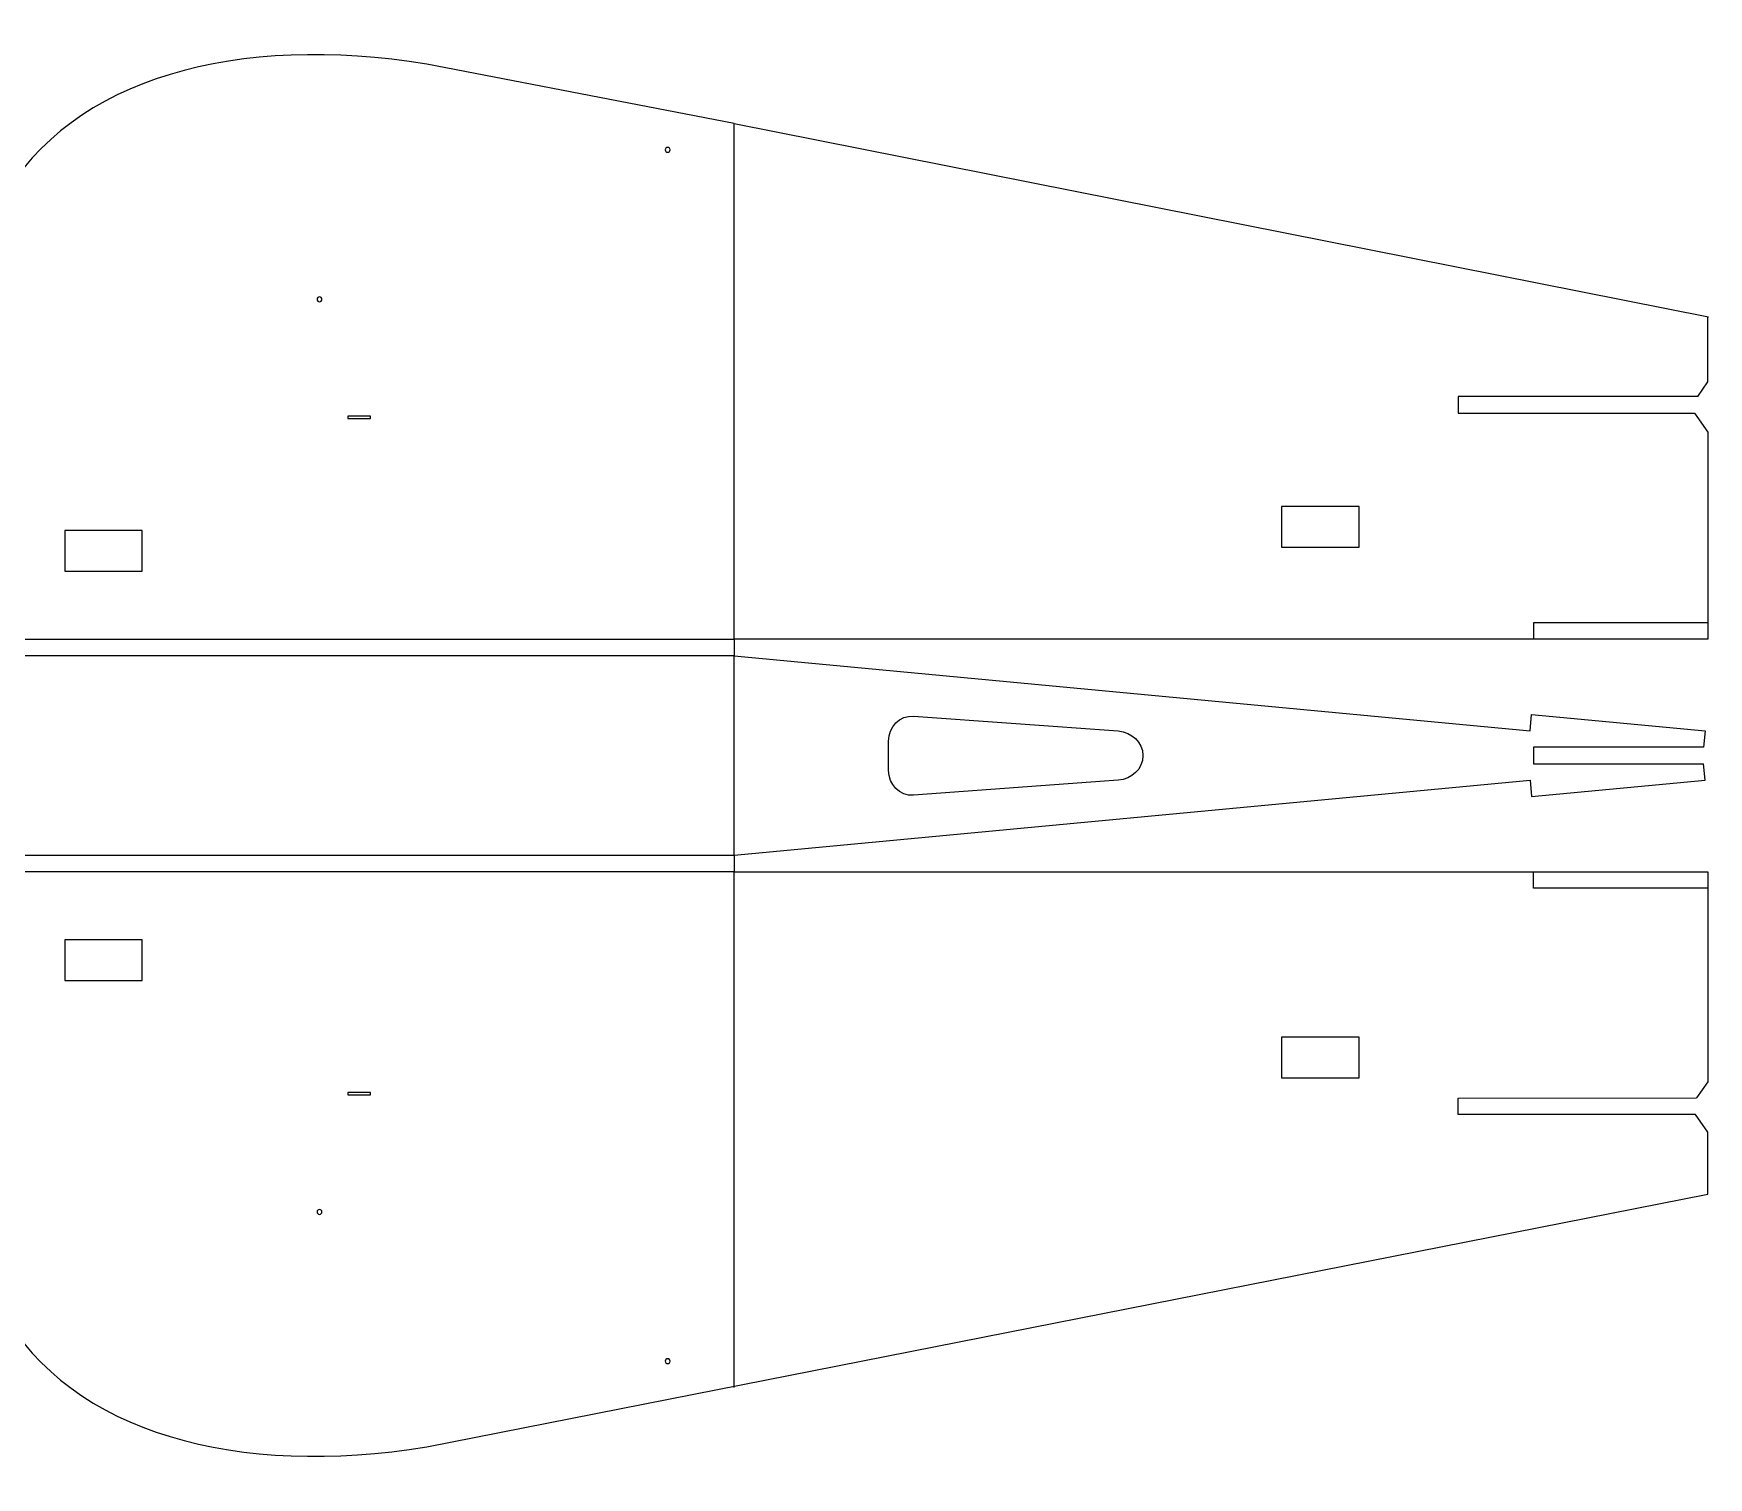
# Model space of a CAD drawing. Extents: x -210 to 662, y -1 to 393.
# Drawn here: x 222.9 to 662, y -1.2 to 377.5 of the extents above; entities that cross this region are included whole.
import ezdxf

# ---------------------------------------------------------------- set-up
doc = ezdxf.new("R2010")
doc.units = 0
doc.layers.add('Layer_1', color=7, linetype='CONTINUOUS')

msp = doc.modelspace()

# ---------------------------------------------------------------- linework, layer by layer
at = {"layer": 'Layer_1', "color": 5}
for p, q in [((406.513857, 353.854392), (325.942587, 369.45105)), ((388.475934, 346.979989), (388.475934, 346.979284)), ((389.110934, 347.615342), (389.110934, 347.615342)), ((389.110934, 347.615342), (389.110934, 347.615342)), ((389.110934, 347.615342), (389.110934, 347.615342)), ((389.110934, 347.615342), (389.110934, 347.615342)), ((389.110934, 347.615342), (389.110934, 347.614636)), ((389.110934, 347.615342), (389.110934, 347.614636)), ((389.110934, 347.615342), (389.110934, 347.615342)), ((389.110934, 347.614989), (389.110934, 347.614989)), ((389.110934, 347.614989), (389.110934, 347.614989)), ((389.110934, 347.614989), (389.110934, 347.614989)), ((389.110934, 347.614989), (389.110934, 347.614989)), ((389.110934, 347.614636), (389.110934, 347.614636)), ((389.110934, 347.614636), (389.110934, 347.614636)), ((389.110934, 347.614636), (389.110934, 347.614636)), ((389.110934, 347.614636), (389.110934, 347.614636)), ((389.110934, 347.614636), (389.110934, 347.614636)), ((389.110934, 347.614636), (389.110934, 347.614636)), ((389.110934, 347.614636), (389.110934, 347.614636)), ((389.110934, 347.614636), (389.110934, 347.614636)), ((389.110934, 347.614636), (389.110934, 347.614636)), ((389.110934, 347.614636), (389.110934, 347.614636)), ((389.110934, 347.614636), (389.110934, 347.614636)), ((389.110934, 347.614636), (389.110934, 347.614636)), ((389.745934, 346.979989), (389.745934, 346.979284)), ((389.110934, 346.344989), (389.110934, 346.344636)), ((297.215371, 307.755514), (297.215371, 307.754809)), ((297.850371, 308.390514), (297.850371, 308.390514)), ((297.850371, 308.390514), (297.850371, 308.390514)), ((297.850371, 308.390514), (297.850371, 308.390514)), ((297.850371, 308.390514), (297.850371, 308.390514)), ((297.850371, 308.390514), (297.850371, 308.390161)), ((297.850371, 308.390514), (297.850371, 308.390161)), ((297.850371, 308.390514), (297.850371, 308.390514)), ((297.850371, 308.390161), (297.850371, 308.390161)), ((297.850371, 308.390161), (297.850371, 308.390161)), ((297.850371, 308.390161), (297.850371, 308.390161)), ((297.850371, 308.390161), (297.850371, 308.390161)), ((297.850371, 308.390161), (297.850371, 308.390161)), ((297.850371, 308.390161), (297.850371, 308.390161)), ((297.850371, 308.390161), (297.850371, 308.390161)), ((297.850371, 308.390161), (297.850371, 308.390161)), ((297.850371, 308.390161), (297.850371, 308.390161)), ((297.850371, 308.390161), (297.850371, 308.390161)), ((297.850371, 308.390161), (297.850371, 308.390161)), ((297.850371, 308.390161), (297.850371, 308.390161)), ((297.850371, 308.390161), (297.850371, 308.390161)), ((297.850371, 308.390161), (297.850371, 308.390161)), ((297.850371, 308.390161), (297.850371, 308.390161)), ((297.850371, 308.390161), (297.850371, 308.390161)), ((298.485371, 307.755514), (298.485371, 307.754809)), ((297.850371, 307.120514), (297.850371, 307.119809)), ((661.830929, 288.376229), (661.830929, 303.20242)), ((659.126845, 282.276385), (661.830886, 286.113549)), ((661.830929, 286.113512), (661.830929, 288.376229)), ((659.126845, 282.276385), (596.327461, 282.276385)), ((596.327461, 282.276385), (596.327461, 277.958385)), ((311.197817, 277.112918), (305.311367, 277.112918)), ((305.311367, 277.112918), (305.311367, 276.477918)), ((311.197817, 276.477918), (311.197817, 277.112918)), ((596.327461, 277.958385), (658.265009, 277.958385)), ((658.26491, 277.958314), (661.830788, 272.9083)), ((305.311367, 276.477918), (311.197817, 276.477918)), ((305.311367, 276.477918), (305.311367, 276.477918)), ((661.830929, 272.908475), (661.830929, 218.637495)), ((570.39107, 253.447182), (550.07107, 253.447182)), ((550.07107, 253.447182), (550.07107, 242.779182)), ((570.39107, 242.779182), (570.39107, 253.447182)), ((251.396695, 247.142676), (231.076328, 247.142676)), ((231.076328, 247.142676), (231.076328, 236.474676)), ((251.396695, 236.474676), (251.396695, 247.142676)), ((550.07107, 242.779182), (570.39107, 242.779182)), ((550.07107, 242.779182), (550.07107, 242.779182)), ((231.076328, 236.474676), (251.396695, 236.474676)), ((231.076328, 236.474676), (231.076328, 236.474676)), ((406.513857, 218.637187), (406.513857, 214.31954)), ((661.830929, 218.637495), (406.514009, 218.637495)), ((406.513857, 214.329432), (615.181912, 194.616562)), ((453.531963, 198.434507), (507.22333, 194.637207)), ((615.181912, 194.616562), (615.587607, 198.915512)), ((615.587607, 198.915512), (661.105465, 194.615504)), ((661.105465, 194.615504), (660.699065, 190.316907)), ((447.051788, 184.197807), (447.051788, 191.954332)), ((660.699218, 190.31678), (616.110576, 190.316074)), ((616.110576, 190.316074), (616.110929, 185.999133)), ((513.703152, 188.157385), (513.703152, 188.157385)), ((616.110929, 185.999133), (660.699218, 186.007952)), ((661.105465, 181.709284), (660.699065, 186.007881)), ((406.513857, 161.995356), (615.181912, 181.708226)), ((507.22333, 181.67721), (453.531963, 177.717632)), ((615.181912, 181.708226), (615.587607, 177.409276)), ((615.587607, 177.409276), (661.105465, 181.709284)), ((406.513857, 161.995356), (406.513857, 157.677356)), ((406.513857, 157.67761), (661.830776, 157.67761)), ((661.830776, 157.67761), (661.830776, 102.595594)), ((251.396695, 139.840376), (231.076328, 139.840376)), ((231.076328, 139.840376), (231.076328, 129.172743)), ((251.396695, 129.172743), (251.396695, 139.840376)), ((231.076328, 129.172743), (251.396695, 129.172743)), ((231.076328, 129.172743), (231.076328, 129.172743)), ((570.39107, 114.333498), (550.07107, 114.333498)), ((550.07107, 114.333498), (550.07107, 103.665498)), ((570.39107, 103.665498), (570.39107, 114.333498)), ((550.07107, 103.665498), (570.39107, 103.665498)), ((550.07107, 103.665498), (550.07107, 103.665498)), ((661.830776, 102.595594), (658.836751, 98.355558)), ((311.197817, 99.837154), (305.311367, 99.837154)), ((305.311367, 99.837154), (305.311367, 99.202154)), ((305.311367, 99.202154), (311.197817, 99.202154)), ((305.311367, 99.202154), (305.311367, 99.202154)), ((311.197817, 99.202154), (311.197817, 99.837154)), ((596.327461, 98.353215), (658.836861, 98.355332)), ((596.327461, 94.037332), (596.327461, 98.353215)), ((658.554639, 94.039801), (596.327461, 94.037332)), ((661.831047, 89.390755), (658.554447, 94.03966)), ((661.830695, 73.11253), (661.831047, 89.390755)), ((325.942858, 6.864038), (661.830695, 73.11253)), ((297.215371, 68.48163), (297.215371, 68.480924)), ((297.850371, 69.11663), (297.850371, 69.11663)), ((297.850371, 69.11663), (297.850371, 69.11663)), ((297.850371, 69.11663), (297.850371, 69.11663)), ((297.850371, 69.11663), (297.850371, 69.11663)), ((297.850371, 69.11663), (297.850371, 69.11663)), ((297.850371, 69.11663), (297.850371, 69.11663)), ((297.850371, 69.11663), (297.850371, 69.11663)), ((297.850371, 69.11663), (297.850371, 69.11663)), ((297.850371, 69.11663), (297.850371, 69.116277)), ((297.850371, 69.11663), (297.850371, 69.116277)), ((297.850371, 69.11663), (297.850371, 69.11663)), ((297.850371, 69.116277), (297.850371, 69.116277)), ((297.850371, 69.116277), (297.850371, 69.116277)), ((297.850371, 69.116277), (297.850371, 69.116277)), ((297.850371, 69.116277), (297.850371, 69.116277)), ((297.850371, 69.116277), (297.850371, 69.116277)), ((297.850371, 69.116277), (297.850371, 69.116277)), ((297.850371, 69.116277), (297.850371, 69.116277)), ((297.850371, 69.116277), (297.850371, 69.116277)), ((297.850371, 69.116277), (297.850371, 69.116277)), ((297.850371, 69.116277), (297.850371, 69.116277)), ((297.850371, 69.116277), (297.850371, 69.116277)), ((297.850371, 69.116277), (297.850371, 69.116277)), ((297.850371, 67.84663), (297.850371, 67.845924)), ((298.485371, 68.48163), (298.485371, 68.480924)), ((388.475934, 29.334656), (388.475934, 29.33395)), ((389.110934, 29.969656), (389.110934, 29.969656)), ((389.110934, 29.969656), (389.110934, 29.969656)), ((389.110934, 29.969656), (389.110934, 29.969656)), ((389.110934, 29.969656), (389.110934, 29.969656)), ((389.110934, 29.969656), (389.110934, 29.969656)), ((389.110934, 29.969656), (389.110934, 29.969656)), ((389.110934, 29.969656), (389.110934, 29.969656)), ((389.110934, 29.969656), (389.110934, 29.969656)), ((389.110934, 29.969656), (389.110934, 29.96895)), ((389.110934, 29.969656), (389.110934, 29.96895)), ((389.110934, 29.969656), (389.110934, 29.969656)), ((389.110934, 29.969303), (389.110934, 29.969303)), ((389.110934, 29.969303), (389.110934, 29.969303)), ((389.110934, 29.969303), (389.110934, 29.969303)), ((389.110934, 29.969303), (389.110934, 29.969303)), ((389.110934, 29.969303), (389.110934, 29.969303)), ((389.110934, 29.969303), (389.110934, 29.969303)), ((389.110934, 29.969303), (389.110934, 29.969303)), ((389.110934, 29.969303), (389.110934, 29.969303)), ((389.110934, 29.969303), (389.110934, 29.969303)), ((389.110934, 29.969303), (389.110934, 29.969303)), ((389.110934, 29.96895), (389.110934, 29.96895)), ((389.110934, 29.96895), (389.110934, 29.96895)), ((389.110934, 28.699656), (389.110934, 28.69895)), ((389.745934, 29.334656), (389.745934, 29.33395))]:
    msp.add_line(p, q, dxfattribs=at)
at = {"layer": 'Layer_1', "color": 4}
for p, q in [((406.513857, 218.637554), (406.513857, 353.854454)), ((406.513857, 161.995356), (406.513857, 214.329587)), ((406.513857, 22.46071), (406.513857, 157.677258))]:
    msp.add_line(p, q, dxfattribs=at)
at = {"layer": 'Layer_1', "color": 7}
msp.add_line((406.513857, 353.854392), (661.966596, 303.175748), dxfattribs=at)
at = {"layer": 'Layer_1', "color": 1}
for p, q in [((661.830929, 222.955272), (616.110929, 222.955272)), ((616.110929, 222.955272), (616.110929, 218.637272)), ((128.383705, 218.637187), (406.513705, 218.637187)), ((406.513857, 214.319469), (128.383846, 214.319469)), ((128.383705, 161.995356), (406.513705, 161.995356)), ((406.513857, 157.677272), (128.383857, 157.677272)), ((616.110929, 153.359893), (616.110929, 157.67754)), ((661.830929, 153.359893), (616.110929, 153.359893))]:
    msp.add_line(p, q, dxfattribs=at)
at = {"layer": 'Layer_1', "color": 5}
for points in [[(325.942587, 369.45105), (277.030301, 377.468631), (232.563015, 366.115184), (214.64896, 333.671623)], [(389.110934, 347.615342), (388.760273, 347.615342), (388.475934, 347.33065), (388.475934, 346.979989)], [(389.110934, 347.615342), (388.760273, 347.615342), (388.475934, 347.33065), (388.475934, 346.979989)], [(389.110934, 347.615342), (388.760273, 347.615342), (388.475934, 347.33065), (388.475934, 346.979989)], [(389.110934, 347.615342), (388.760273, 347.615342), (388.475934, 347.33065), (388.475934, 346.979989)], [(389.110934, 347.615342), (388.760273, 347.615342), (388.475934, 347.33065), (388.475934, 346.979989)], [(389.110934, 347.614989), (388.760273, 347.614989), (388.475934, 347.33065), (388.475934, 346.979989)], [(389.110934, 347.614989), (388.760273, 347.614989), (388.475934, 347.33065), (388.475934, 346.979989)], [(389.110934, 347.614989), (388.760273, 347.614989), (388.475934, 347.33065), (388.475934, 346.979989)], [(389.110934, 347.614989), (388.760273, 347.614989), (388.475934, 347.33065), (388.475934, 346.979989)], [(389.110934, 347.614636), (388.760273, 347.614636), (388.475934, 347.329945), (388.475934, 346.979284)], [(389.110934, 347.614636), (388.760273, 347.614636), (388.475934, 347.329945), (388.475934, 346.979284)], [(389.110934, 347.614636), (388.760273, 347.614636), (388.475934, 347.330298), (388.475934, 346.979636)], [(389.110934, 347.614636), (388.760273, 347.614636), (388.475934, 347.330298), (388.475934, 346.979636)], [(389.110934, 347.614636), (388.760273, 347.614636), (388.475934, 347.330298), (388.475934, 346.979636)], [(389.110934, 347.614636), (388.760273, 347.614636), (388.475934, 347.330298), (388.475934, 346.979636)], [(389.110934, 347.614636), (388.760273, 347.614636), (388.475934, 347.33065), (388.475934, 346.979636)], [(389.110934, 347.614636), (388.760273, 347.614636), (388.475934, 347.33065), (388.475934, 346.979636)], [(389.110934, 347.614636), (388.760273, 347.614636), (388.475934, 347.33065), (388.475934, 346.979636)], [(389.110934, 347.614636), (388.760273, 347.614636), (388.475934, 347.33065), (388.475934, 346.979989)], [(389.110934, 347.614636), (388.760273, 347.614636), (388.475934, 347.33065), (388.475934, 346.979989)], [(389.110934, 347.614636), (388.760273, 347.614636), (388.475934, 347.33065), (388.475934, 346.979989)], [(388.475934, 346.979989), (388.475934, 346.629328), (388.760273, 346.344636), (389.110934, 346.344636)], [(388.475934, 346.979989), (388.475934, 346.629328), (388.760273, 346.344636), (389.110934, 346.344636)], [(388.475934, 346.979989), (388.475934, 346.629328), (388.760273, 346.344636), (389.110934, 346.344636)], [(388.475934, 346.979989), (388.475934, 346.629328), (388.760273, 346.344636), (389.110934, 346.344636)], [(388.475934, 346.979989), (388.475934, 346.629328), (388.760273, 346.344636), (389.110934, 346.344636)], [(388.475934, 346.979989), (388.475934, 346.629328), (388.760273, 346.344636), (389.110934, 346.344636)], [(388.475934, 346.979989), (388.475934, 346.629328), (388.760273, 346.344636), (389.110934, 346.344636)], [(388.475934, 346.979989), (388.475934, 346.629328), (388.760273, 346.344989), (389.110934, 346.344989)], [(388.475934, 346.979989), (388.475934, 346.629328), (388.760273, 346.344989), (389.110934, 346.344989)], [(388.475934, 346.979989), (388.475934, 346.629328), (388.760273, 346.344989), (389.110934, 346.344989)], [(388.475934, 346.979989), (388.475934, 346.629328), (388.760273, 346.344989), (389.110934, 346.344989)], [(388.475934, 346.979989), (388.475934, 346.629328), (388.760273, 346.344989), (389.110934, 346.344989)], [(388.475934, 346.979636), (388.475934, 346.628975), (388.760273, 346.344636), (389.110934, 346.344636)], [(388.475934, 346.979636), (388.475934, 346.628975), (388.760273, 346.344636), (389.110934, 346.344636)], [(388.475934, 346.979636), (388.475934, 346.628975), (388.760273, 346.344636), (389.110934, 346.344636)], [(388.475934, 346.979636), (388.475934, 346.628975), (388.760273, 346.344636), (389.110934, 346.344636)], [(388.475934, 346.979636), (388.475934, 346.629328), (388.760273, 346.344636), (389.110934, 346.344636)], [(388.475934, 346.979636), (388.475934, 346.629328), (388.760273, 346.344636), (389.110934, 346.344636)], [(388.475934, 346.979636), (388.475934, 346.629328), (388.760273, 346.344636), (389.110934, 346.344636)], [(388.475934, 346.979284), (388.475934, 346.628975), (388.760273, 346.344636), (389.110934, 346.344636)], [(388.475934, 346.979284), (388.475934, 346.628975), (388.760273, 346.344636), (389.110934, 346.344636)], [(389.745934, 346.979989), (389.745934, 347.33065), (389.461595, 347.615342), (389.110934, 347.615342)], [(389.745934, 346.979989), (389.745934, 347.33065), (389.461595, 347.615342), (389.110934, 347.615342)], [(389.745934, 346.979989), (389.745934, 347.33065), (389.461595, 347.615342), (389.110934, 347.615342)], [(389.745934, 346.979989), (389.745934, 347.33065), (389.461595, 347.615342), (389.110934, 347.615342)], [(389.745934, 346.979989), (389.745934, 347.33065), (389.461595, 347.615342), (389.110934, 347.615342)], [(389.745934, 346.979989), (389.745934, 347.33065), (389.461595, 347.614989), (389.110934, 347.614989)], [(389.745934, 346.979989), (389.745934, 347.33065), (389.461595, 347.614989), (389.110934, 347.614989)], [(389.745934, 346.979989), (389.745934, 347.33065), (389.461595, 347.614989), (389.110934, 347.614989)], [(389.745934, 346.979989), (389.745934, 347.33065), (389.461595, 347.614989), (389.110934, 347.614989)], [(389.745934, 346.979284), (389.745934, 347.329945), (389.461595, 347.614636), (389.110934, 347.614636)], [(389.745934, 346.979284), (389.745934, 347.329945), (389.461595, 347.614636), (389.110934, 347.614636)], [(389.745934, 346.979636), (389.745934, 347.330298), (389.461595, 347.614636), (389.110934, 347.614636)], [(389.745934, 346.979636), (389.745934, 347.330298), (389.461595, 347.614636), (389.110934, 347.614636)], [(389.745934, 346.979636), (389.745934, 347.330298), (389.461595, 347.614636), (389.110934, 347.614636)], [(389.745934, 346.979636), (389.745934, 347.330298), (389.461595, 347.614636), (389.110934, 347.614636)], [(389.745934, 346.979636), (389.745934, 347.33065), (389.461595, 347.614636), (389.110934, 347.614636)], [(389.745934, 346.979636), (389.745934, 347.33065), (389.461595, 347.614636), (389.110934, 347.614636)], [(389.745934, 346.979636), (389.745934, 347.33065), (389.461595, 347.614636), (389.110934, 347.614636)], [(389.745934, 346.979989), (389.745934, 347.33065), (389.461595, 347.614636), (389.110934, 347.614636)], [(389.745934, 346.979989), (389.745934, 347.33065), (389.461595, 347.614636), (389.110934, 347.614636)], [(389.745934, 346.979989), (389.745934, 347.33065), (389.461595, 347.614636), (389.110934, 347.614636)], [(389.110934, 346.344636), (389.461595, 346.344636), (389.745934, 346.629328), (389.745934, 346.979989)], [(389.110934, 346.344636), (389.461595, 346.344636), (389.745934, 346.629328), (389.745934, 346.979989)], [(389.110934, 346.344636), (389.461595, 346.344636), (389.745934, 346.629328), (389.745934, 346.979989)], [(389.110934, 346.344636), (389.461595, 346.344636), (389.745934, 346.629328), (389.745934, 346.979989)], [(389.110934, 346.344636), (389.461595, 346.344636), (389.745934, 346.629328), (389.745934, 346.979989)], [(389.110934, 346.344636), (389.461595, 346.344636), (389.745934, 346.629328), (389.745934, 346.979989)], [(389.110934, 346.344636), (389.461595, 346.344636), (389.745934, 346.629328), (389.745934, 346.979989)], [(389.110934, 346.344989), (389.461595, 346.344989), (389.745934, 346.629328), (389.745934, 346.979989)], [(389.110934, 346.344989), (389.461595, 346.344989), (389.745934, 346.629328), (389.745934, 346.979989)], [(389.110934, 346.344989), (389.461595, 346.344989), (389.745934, 346.629328), (389.745934, 346.979989)], [(389.110934, 346.344989), (389.461595, 346.344989), (389.745934, 346.629328), (389.745934, 346.979989)], [(389.110934, 346.344989), (389.461595, 346.344989), (389.745934, 346.629328), (389.745934, 346.979989)], [(389.110934, 346.344636), (389.461595, 346.344636), (389.745934, 346.628975), (389.745934, 346.979636)], [(389.110934, 346.344636), (389.461595, 346.344636), (389.745934, 346.628975), (389.745934, 346.979636)], [(389.110934, 346.344636), (389.461595, 346.344636), (389.745934, 346.628975), (389.745934, 346.979636)], [(389.110934, 346.344636), (389.461595, 346.344636), (389.745934, 346.628975), (389.745934, 346.979636)], [(389.110934, 346.344636), (389.461595, 346.344636), (389.745934, 346.629328), (389.745934, 346.979636)], [(389.110934, 346.344636), (389.461595, 346.344636), (389.745934, 346.629328), (389.745934, 346.979636)], [(389.110934, 346.344636), (389.461595, 346.344636), (389.745934, 346.629328), (389.745934, 346.979636)], [(389.110934, 346.344636), (389.461595, 346.344636), (389.745934, 346.628975), (389.745934, 346.979284)], [(389.110934, 346.344636), (389.461595, 346.344636), (389.745934, 346.628975), (389.745934, 346.979284)], [(297.850371, 308.390514), (297.49971, 308.390514), (297.215371, 308.106175), (297.215371, 307.755514)], [(297.850371, 308.390514), (297.49971, 308.390514), (297.215371, 308.106175), (297.215371, 307.755514)], [(297.850371, 308.390514), (297.49971, 308.390514), (297.215371, 308.106175), (297.215371, 307.755514)], [(297.850371, 308.390514), (297.49971, 308.390514), (297.215371, 308.106175), (297.215371, 307.755514)], [(297.850371, 308.390514), (297.49971, 308.390514), (297.215371, 308.106175), (297.215371, 307.755514)], [(297.850371, 308.390161), (297.49971, 308.390161), (297.215371, 308.10547), (297.215371, 307.754809)], [(297.850371, 308.390161), (297.49971, 308.390161), (297.215371, 308.10547), (297.215371, 307.754809)], [(297.850371, 308.390161), (297.49971, 308.390161), (297.215371, 308.10547), (297.215371, 307.754809)], [(297.850371, 308.390161), (297.49971, 308.390161), (297.215371, 308.10547), (297.215371, 307.754809)], [(297.850371, 308.390161), (297.49971, 308.390161), (297.215371, 308.10547), (297.215371, 307.754809)], [(297.850371, 308.390161), (297.49971, 308.390161), (297.215371, 308.10547), (297.215371, 307.754809)], [(297.850371, 308.390161), (297.49971, 308.390161), (297.215371, 308.10547), (297.215371, 307.754809)], [(297.850371, 308.390161), (297.49971, 308.390161), (297.215371, 308.10547), (297.215371, 307.754809)], [(297.850371, 308.390161), (297.49971, 308.390161), (297.215371, 308.10547), (297.215371, 307.754809)], [(297.850371, 308.390161), (297.49971, 308.390161), (297.215371, 308.105823), (297.215371, 307.755161)], [(297.850371, 308.390161), (297.49971, 308.390161), (297.215371, 308.105823), (297.215371, 307.755161)], [(297.850371, 308.390161), (297.49971, 308.390161), (297.215371, 308.105823), (297.215371, 307.755161)], [(297.850371, 308.390161), (297.49971, 308.390161), (297.215371, 308.105823), (297.215371, 307.755161)], [(297.850371, 308.390161), (297.49971, 308.390161), (297.215371, 308.105823), (297.215371, 307.755161)], [(297.850371, 308.390161), (297.49971, 308.390161), (297.215371, 308.105823), (297.215371, 307.755161)], [(297.850371, 308.390161), (297.49971, 308.390161), (297.215371, 308.105823), (297.215371, 307.755161)], [(297.215371, 307.755514), (297.215371, 307.404853), (297.49971, 307.120514), (297.850371, 307.120514)], [(297.215371, 307.755514), (297.215371, 307.404853), (297.49971, 307.120514), (297.850371, 307.120514)], [(297.215371, 307.755514), (297.215371, 307.404853), (297.49971, 307.120514), (297.850371, 307.120514)], [(297.215371, 307.755514), (297.215371, 307.404853), (297.49971, 307.120514), (297.850371, 307.120514)], [(297.215371, 307.755514), (297.215371, 307.404853), (297.49971, 307.120514), (297.850371, 307.120514)], [(297.215371, 307.755161), (297.215371, 307.4045), (297.49971, 307.120514), (297.850371, 307.120514)], [(297.215371, 307.755161), (297.215371, 307.4045), (297.49971, 307.120514), (297.850371, 307.120514)], [(297.215371, 307.755161), (297.215371, 307.4045), (297.49971, 307.120514), (297.850371, 307.120514)], [(297.215371, 307.755161), (297.215371, 307.404853), (297.49971, 307.120514), (297.850371, 307.120514)], [(297.215371, 307.755161), (297.215371, 307.404853), (297.49971, 307.120514), (297.850371, 307.120514)], [(297.215371, 307.755161), (297.215371, 307.404853), (297.49971, 307.120514), (297.850371, 307.120514)], [(297.215371, 307.755161), (297.215371, 307.404853), (297.49971, 307.120514), (297.850371, 307.120514)], [(297.215371, 307.754809), (297.215371, 307.404148), (297.49971, 307.119809), (297.850371, 307.119809)], [(297.215371, 307.754809), (297.215371, 307.404148), (297.49971, 307.119809), (297.850371, 307.119809)], [(297.215371, 307.754809), (297.215371, 307.404148), (297.49971, 307.119809), (297.850371, 307.119809)], [(297.215371, 307.754809), (297.215371, 307.404148), (297.49971, 307.119809), (297.850371, 307.119809)], [(297.215371, 307.754809), (297.215371, 307.404148), (297.49971, 307.119809), (297.850371, 307.119809)], [(297.215371, 307.754809), (297.215371, 307.404148), (297.49971, 307.119809), (297.850371, 307.119809)], [(297.215371, 307.754809), (297.215371, 307.404148), (297.49971, 307.120514), (297.850371, 307.120514)], [(297.215371, 307.754809), (297.215371, 307.404148), (297.49971, 307.120514), (297.850371, 307.120514)], [(297.215371, 307.754809), (297.215371, 307.404148), (297.49971, 307.120514), (297.850371, 307.120514)], [(298.485371, 307.755514), (298.485371, 308.106175), (298.201032, 308.390514), (297.850371, 308.390514)], [(298.485371, 307.755514), (298.485371, 308.106175), (298.201032, 308.390514), (297.850371, 308.390514)], [(298.485371, 307.755514), (298.485371, 308.106175), (298.201032, 308.390514), (297.850371, 308.390514)], [(298.485371, 307.755514), (298.485371, 308.106175), (298.201032, 308.390514), (297.850371, 308.390514)], [(298.485371, 307.755514), (298.485371, 308.106175), (298.201032, 308.390514), (297.850371, 308.390514)], [(298.485371, 307.754809), (298.485371, 308.10547), (298.201032, 308.390161), (297.850371, 308.390161)], [(298.485371, 307.754809), (298.485371, 308.10547), (298.201032, 308.390161), (297.850371, 308.390161)], [(298.485371, 307.754809), (298.485371, 308.10547), (298.201032, 308.390161), (297.850371, 308.390161)], [(298.485371, 307.754809), (298.485371, 308.10547), (298.201032, 308.390161), (297.850371, 308.390161)], [(298.485371, 307.754809), (298.485371, 308.10547), (298.201032, 308.390161), (297.850371, 308.390161)], [(298.485371, 307.754809), (298.485371, 308.10547), (298.201032, 308.390161), (297.850371, 308.390161)], [(298.485371, 307.754809), (298.485371, 308.10547), (298.201032, 308.390161), (297.850371, 308.390161)], [(298.485371, 307.754809), (298.485371, 308.10547), (298.201032, 308.390161), (297.850371, 308.390161)], [(298.485371, 307.754809), (298.485371, 308.10547), (298.201032, 308.390161), (297.850371, 308.390161)], [(298.485371, 307.755161), (298.485371, 308.105823), (298.201032, 308.390161), (297.850371, 308.390161)], [(298.485371, 307.755161), (298.485371, 308.105823), (298.201032, 308.390161), (297.850371, 308.390161)], [(298.485371, 307.755161), (298.485371, 308.105823), (298.201032, 308.390161), (297.850371, 308.390161)], [(298.485371, 307.755161), (298.485371, 308.105823), (298.201032, 308.390161), (297.850371, 308.390161)], [(298.485371, 307.755161), (298.485371, 308.105823), (298.201032, 308.390161), (297.850371, 308.390161)], [(298.485371, 307.755161), (298.485371, 308.105823), (298.201032, 308.390161), (297.850371, 308.390161)], [(298.485371, 307.755161), (298.485371, 308.105823), (298.201032, 308.390161), (297.850371, 308.390161)], [(297.850371, 307.120514), (298.201032, 307.120514), (298.485371, 307.404853), (298.485371, 307.755514)], [(297.850371, 307.120514), (298.201032, 307.120514), (298.485371, 307.404853), (298.485371, 307.755514)], [(297.850371, 307.120514), (298.201032, 307.120514), (298.485371, 307.404853), (298.485371, 307.755514)], [(297.850371, 307.120514), (298.201032, 307.120514), (298.485371, 307.404853), (298.485371, 307.755514)], [(297.850371, 307.120514), (298.201032, 307.120514), (298.485371, 307.404853), (298.485371, 307.755514)], [(297.850371, 307.120514), (298.201032, 307.120514), (298.485371, 307.4045), (298.485371, 307.755161)], [(297.850371, 307.120514), (298.201032, 307.120514), (298.485371, 307.4045), (298.485371, 307.755161)], [(297.850371, 307.120514), (298.201032, 307.120514), (298.485371, 307.4045), (298.485371, 307.755161)], [(297.850371, 307.120514), (298.201032, 307.120514), (298.485371, 307.404853), (298.485371, 307.755161)], [(297.850371, 307.120514), (298.201032, 307.120514), (298.485371, 307.404853), (298.485371, 307.755161)], [(297.850371, 307.120514), (298.201032, 307.120514), (298.485371, 307.404853), (298.485371, 307.755161)], [(297.850371, 307.120514), (298.201032, 307.120514), (298.485371, 307.404853), (298.485371, 307.755161)], [(297.850371, 307.119809), (298.201032, 307.119809), (298.485371, 307.404148), (298.485371, 307.754809)], [(297.850371, 307.119809), (298.201032, 307.119809), (298.485371, 307.404148), (298.485371, 307.754809)], [(297.850371, 307.119809), (298.201032, 307.119809), (298.485371, 307.404148), (298.485371, 307.754809)], [(297.850371, 307.119809), (298.201032, 307.119809), (298.485371, 307.404148), (298.485371, 307.754809)], [(297.850371, 307.119809), (298.201032, 307.119809), (298.485371, 307.404148), (298.485371, 307.754809)], [(297.850371, 307.119809), (298.201032, 307.119809), (298.485371, 307.404148), (298.485371, 307.754809)], [(297.850371, 307.120514), (298.201032, 307.120514), (298.485371, 307.404148), (298.485371, 307.754809)], [(297.850371, 307.120514), (298.201032, 307.120514), (298.485371, 307.404148), (298.485371, 307.754809)], [(297.850371, 307.120514), (298.201032, 307.120514), (298.485371, 307.404148), (298.485371, 307.754809)], [(447.051788, 191.954332), (447.051788, 195.518093), (449.993602, 198.861368), (453.531963, 198.434507)], [(507.22333, 194.637207), (510.761691, 194.210346), (513.703152, 191.721499), (513.703152, 188.157385)], [(513.703152, 188.157385), (513.703152, 184.593271), (510.776861, 181.939324), (507.22333, 181.67721)], [(453.531963, 177.717632), (449.977727, 177.455871), (447.051788, 180.633693), (447.051788, 184.197807)], [(297.850371, 69.11663), (297.49971, 69.11663), (297.215371, 68.832291), (297.215371, 68.48163)], [(297.850371, 69.11663), (297.49971, 69.11663), (297.215371, 68.832291), (297.215371, 68.48163)], [(297.850371, 69.11663), (297.49971, 69.11663), (297.215371, 68.832291), (297.215371, 68.48163)], [(297.850371, 69.11663), (297.49971, 69.11663), (297.215371, 68.832291), (297.215371, 68.48163)], [(297.850371, 69.11663), (297.49971, 69.11663), (297.215371, 68.832291), (297.215371, 68.48163)], [(297.850371, 69.11663), (297.49971, 69.11663), (297.215371, 68.832291), (297.215371, 68.48163)], [(297.850371, 69.11663), (297.49971, 69.11663), (297.215371, 68.832291), (297.215371, 68.48163)], [(297.850371, 69.11663), (297.49971, 69.11663), (297.215371, 68.832291), (297.215371, 68.48163)], [(297.850371, 69.11663), (297.49971, 69.11663), (297.215371, 68.832291), (297.215371, 68.48163)], [(297.850371, 69.116277), (297.49971, 69.116277), (297.215371, 68.831585), (297.215371, 68.480924)], [(297.850371, 69.116277), (297.49971, 69.116277), (297.215371, 68.831585), (297.215371, 68.480924)], [(297.850371, 69.116277), (297.49971, 69.116277), (297.215371, 68.831938), (297.215371, 68.481277)], [(297.850371, 69.116277), (297.49971, 69.116277), (297.215371, 68.831938), (297.215371, 68.481277)], [(297.850371, 69.116277), (297.49971, 69.116277), (297.215371, 68.831938), (297.215371, 68.481277)], [(297.850371, 69.116277), (297.49971, 69.116277), (297.215371, 68.831938), (297.215371, 68.481277)], [(297.850371, 69.116277), (297.49971, 69.116277), (297.215371, 68.831938), (297.215371, 68.481277)], [(297.850371, 69.116277), (297.49971, 69.116277), (297.215371, 68.831938), (297.215371, 68.481277)], [(297.850371, 69.116277), (297.49971, 69.116277), (297.215371, 68.831938), (297.215371, 68.481277)], [(297.850371, 69.116277), (297.49971, 69.116277), (297.215371, 68.831938), (297.215371, 68.481277)], [(297.850371, 69.116277), (297.49971, 69.116277), (297.215371, 68.831938), (297.215371, 68.481277)], [(297.850371, 69.116277), (297.49971, 69.116277), (297.215371, 68.831938), (297.215371, 68.481277)], [(297.215371, 68.48163), (297.215371, 68.130969), (297.49971, 67.846277), (297.850371, 67.846277)], [(297.215371, 68.48163), (297.215371, 68.130969), (297.49971, 67.846277), (297.850371, 67.846277)], [(297.215371, 68.48163), (297.215371, 68.130969), (297.49971, 67.846277), (297.850371, 67.846277)], [(297.215371, 68.48163), (297.215371, 68.130969), (297.49971, 67.846277), (297.850371, 67.846277)], [(297.215371, 68.48163), (297.215371, 68.130969), (297.49971, 67.84663), (297.850371, 67.84663)], [(297.215371, 68.48163), (297.215371, 68.130969), (297.49971, 67.84663), (297.850371, 67.84663)], [(297.215371, 68.48163), (297.215371, 68.130969), (297.49971, 67.84663), (297.850371, 67.84663)], [(297.215371, 68.48163), (297.215371, 68.130969), (297.49971, 67.84663), (297.850371, 67.84663)], [(297.215371, 68.48163), (297.215371, 68.130969), (297.49971, 67.84663), (297.850371, 67.84663)], [(297.215371, 68.481277), (297.215371, 68.130616), (297.49971, 67.846277), (297.850371, 67.846277)], [(297.215371, 68.481277), (297.215371, 68.130616), (297.49971, 67.846277), (297.850371, 67.846277)], [(297.215371, 68.481277), (297.215371, 68.130616), (297.49971, 67.846277), (297.850371, 67.846277)], [(297.215371, 68.481277), (297.215371, 68.130616), (297.49971, 67.846277), (297.850371, 67.846277)], [(297.215371, 68.481277), (297.215371, 68.130616), (297.49971, 67.846277), (297.850371, 67.846277)], [(297.215371, 68.481277), (297.215371, 68.130616), (297.49971, 67.846277), (297.850371, 67.846277)], [(297.215371, 68.481277), (297.215371, 68.130616), (297.49971, 67.846277), (297.850371, 67.846277)], [(297.215371, 68.481277), (297.215371, 68.130616), (297.49971, 67.846277), (297.850371, 67.846277)], [(297.215371, 68.481277), (297.215371, 68.130616), (297.49971, 67.846277), (297.850371, 67.846277)], [(297.215371, 68.481277), (297.215371, 68.130616), (297.49971, 67.846277), (297.850371, 67.846277)], [(297.215371, 68.480924), (297.215371, 68.130263), (297.49971, 67.845924), (297.850371, 67.845924)], [(297.215371, 68.480924), (297.215371, 68.130263), (297.49971, 67.845924), (297.850371, 67.845924)], [(298.485371, 68.48163), (298.485371, 68.832291), (298.201032, 69.11663), (297.850371, 69.11663)], [(298.485371, 68.48163), (298.485371, 68.832291), (298.201032, 69.11663), (297.850371, 69.11663)], [(298.485371, 68.48163), (298.485371, 68.832291), (298.201032, 69.11663), (297.850371, 69.11663)], [(298.485371, 68.48163), (298.485371, 68.832291), (298.201032, 69.11663), (297.850371, 69.11663)], [(298.485371, 68.48163), (298.485371, 68.832291), (298.201032, 69.11663), (297.850371, 69.11663)], [(298.485371, 68.48163), (298.485371, 68.832291), (298.201032, 69.11663), (297.850371, 69.11663)], [(298.485371, 68.48163), (298.485371, 68.832291), (298.201032, 69.11663), (297.850371, 69.11663)], [(298.485371, 68.48163), (298.485371, 68.832291), (298.201032, 69.11663), (297.850371, 69.11663)], [(298.485371, 68.48163), (298.485371, 68.832291), (298.201032, 69.11663), (297.850371, 69.11663)], [(298.485371, 68.480924), (298.485371, 68.831585), (298.201032, 69.116277), (297.850371, 69.116277)], [(298.485371, 68.480924), (298.485371, 68.831585), (298.201032, 69.116277), (297.850371, 69.116277)], [(298.485371, 68.481277), (298.485371, 68.831938), (298.201032, 69.116277), (297.850371, 69.116277)], [(298.485371, 68.481277), (298.485371, 68.831938), (298.201032, 69.116277), (297.850371, 69.116277)], [(298.485371, 68.481277), (298.485371, 68.831938), (298.201032, 69.116277), (297.850371, 69.116277)], [(298.485371, 68.481277), (298.485371, 68.831938), (298.201032, 69.116277), (297.850371, 69.116277)], [(298.485371, 68.481277), (298.485371, 68.831938), (298.201032, 69.116277), (297.850371, 69.116277)], [(298.485371, 68.481277), (298.485371, 68.831938), (298.201032, 69.116277), (297.850371, 69.116277)], [(298.485371, 68.481277), (298.485371, 68.831938), (298.201032, 69.116277), (297.850371, 69.116277)], [(298.485371, 68.481277), (298.485371, 68.831938), (298.201032, 69.116277), (297.850371, 69.116277)], [(298.485371, 68.481277), (298.485371, 68.831938), (298.201032, 69.116277), (297.850371, 69.116277)], [(298.485371, 68.481277), (298.485371, 68.831938), (298.201032, 69.116277), (297.850371, 69.116277)], [(297.850371, 67.846277), (298.201032, 67.846277), (298.485371, 68.130969), (298.485371, 68.48163)], [(297.850371, 67.846277), (298.201032, 67.846277), (298.485371, 68.130969), (298.485371, 68.48163)], [(297.850371, 67.846277), (298.201032, 67.846277), (298.485371, 68.130969), (298.485371, 68.48163)], [(297.850371, 67.846277), (298.201032, 67.846277), (298.485371, 68.130969), (298.485371, 68.48163)], [(297.850371, 67.84663), (298.201032, 67.84663), (298.485371, 68.130969), (298.485371, 68.48163)], [(297.850371, 67.84663), (298.201032, 67.84663), (298.485371, 68.130969), (298.485371, 68.48163)], [(297.850371, 67.84663), (298.201032, 67.84663), (298.485371, 68.130969), (298.485371, 68.48163)], [(297.850371, 67.84663), (298.201032, 67.84663), (298.485371, 68.130969), (298.485371, 68.48163)], [(297.850371, 67.84663), (298.201032, 67.84663), (298.485371, 68.130969), (298.485371, 68.48163)], [(297.850371, 67.846277), (298.201032, 67.846277), (298.485371, 68.130616), (298.485371, 68.481277)], [(297.850371, 67.846277), (298.201032, 67.846277), (298.485371, 68.130616), (298.485371, 68.481277)], [(297.850371, 67.846277), (298.201032, 67.846277), (298.485371, 68.130616), (298.485371, 68.481277)], [(297.850371, 67.846277), (298.201032, 67.846277), (298.485371, 68.130616), (298.485371, 68.481277)], [(297.850371, 67.846277), (298.201032, 67.846277), (298.485371, 68.130616), (298.485371, 68.481277)], [(297.850371, 67.846277), (298.201032, 67.846277), (298.485371, 68.130616), (298.485371, 68.481277)], [(297.850371, 67.846277), (298.201032, 67.846277), (298.485371, 68.130616), (298.485371, 68.481277)], [(297.850371, 67.846277), (298.201032, 67.846277), (298.485371, 68.130616), (298.485371, 68.481277)], [(297.850371, 67.846277), (298.201032, 67.846277), (298.485371, 68.130616), (298.485371, 68.481277)], [(297.850371, 67.846277), (298.201032, 67.846277), (298.485371, 68.130616), (298.485371, 68.481277)], [(297.850371, 67.845924), (298.201032, 67.845924), (298.485371, 68.130263), (298.485371, 68.480924)], [(297.850371, 67.845924), (298.201032, 67.845924), (298.485371, 68.130263), (298.485371, 68.480924)], [(214.648878, 42.643466), (232.562933, 10.199905), (277.03022, -1.153543), (325.942858, 6.864038)], [(389.110934, 29.969656), (388.760273, 29.969656), (388.475934, 29.684964), (388.475934, 29.334303)], [(389.110934, 29.969656), (388.760273, 29.969656), (388.475934, 29.684964), (388.475934, 29.334303)], [(389.110934, 29.969656), (388.760273, 29.969656), (388.475934, 29.684964), (388.475934, 29.334303)], [(389.110934, 29.969656), (388.760273, 29.969656), (388.475934, 29.684964), (388.475934, 29.334303)], [(389.110934, 29.969656), (388.760273, 29.969656), (388.475934, 29.685317), (388.475934, 29.334656)], [(389.110934, 29.969656), (388.760273, 29.969656), (388.475934, 29.685317), (388.475934, 29.334656)], [(389.110934, 29.969656), (388.760273, 29.969656), (388.475934, 29.685317), (388.475934, 29.334656)], [(389.110934, 29.969656), (388.760273, 29.969656), (388.475934, 29.685317), (388.475934, 29.334656)], [(389.110934, 29.969656), (388.760273, 29.969656), (388.475934, 29.685317), (388.475934, 29.334656)], [(389.110934, 29.969303), (388.760273, 29.969303), (388.475934, 29.684964), (388.475934, 29.334303)], [(389.110934, 29.969303), (388.760273, 29.969303), (388.475934, 29.684964), (388.475934, 29.334303)], [(389.110934, 29.969303), (388.760273, 29.969303), (388.475934, 29.684964), (388.475934, 29.334303)], [(389.110934, 29.969303), (388.760273, 29.969303), (388.475934, 29.684964), (388.475934, 29.334303)], [(389.110934, 29.969303), (388.760273, 29.969303), (388.475934, 29.684964), (388.475934, 29.334303)], [(389.110934, 29.969303), (388.760273, 29.969303), (388.475934, 29.684964), (388.475934, 29.334303)], [(389.110934, 29.969303), (388.760273, 29.969303), (388.475934, 29.684964), (388.475934, 29.334303)], [(389.110934, 29.969303), (388.760273, 29.969303), (388.475934, 29.684964), (388.475934, 29.334303)], [(389.110934, 29.969303), (388.760273, 29.969303), (388.475934, 29.684964), (388.475934, 29.334303)], [(389.110934, 29.969303), (388.760273, 29.969303), (388.475934, 29.684964), (388.475934, 29.334303)], [(389.110934, 29.96895), (388.760273, 29.96895), (388.475934, 29.684612), (388.475934, 29.33395)], [(389.110934, 29.96895), (388.760273, 29.96895), (388.475934, 29.684612), (388.475934, 29.33395)], [(388.475934, 29.334656), (388.475934, 28.983995), (388.760273, 28.699656), (389.110934, 28.699656)], [(388.475934, 29.334656), (388.475934, 28.983995), (388.760273, 28.699656), (389.110934, 28.699656)], [(388.475934, 29.334656), (388.475934, 28.983995), (388.760273, 28.699656), (389.110934, 28.699656)], [(388.475934, 29.334656), (388.475934, 28.983995), (388.760273, 28.699656), (389.110934, 28.699656)], [(388.475934, 29.334656), (388.475934, 28.983995), (388.760273, 28.699656), (389.110934, 28.699656)], [(388.475934, 29.334303), (388.475934, 28.983642), (388.760273, 28.69895), (389.110934, 28.69895)], [(388.475934, 29.334303), (388.475934, 28.983642), (388.760273, 28.69895), (389.110934, 28.69895)], [(388.475934, 29.334303), (388.475934, 28.983642), (388.760273, 28.69895), (389.110934, 28.69895)], [(388.475934, 29.334303), (388.475934, 28.983642), (388.760273, 28.69895), (389.110934, 28.69895)], [(388.475934, 29.334303), (388.475934, 28.983642), (388.760273, 28.699303), (389.110934, 28.699303)], [(388.475934, 29.334303), (388.475934, 28.983642), (388.760273, 28.699303), (389.110934, 28.699303)], [(388.475934, 29.334303), (388.475934, 28.983642), (388.760273, 28.699303), (389.110934, 28.699303)], [(388.475934, 29.334303), (388.475934, 28.983642), (388.760273, 28.699303), (389.110934, 28.699303)], [(388.475934, 29.334303), (388.475934, 28.983642), (388.760273, 28.699303), (389.110934, 28.699303)], [(388.475934, 29.334303), (388.475934, 28.983642), (388.760273, 28.699303), (389.110934, 28.699303)], [(388.475934, 29.334303), (388.475934, 28.983995), (388.760273, 28.699303), (389.110934, 28.699303)], [(388.475934, 29.334303), (388.475934, 28.983995), (388.760273, 28.699303), (389.110934, 28.699303)], [(388.475934, 29.334303), (388.475934, 28.983995), (388.760273, 28.699303), (389.110934, 28.699303)], [(388.475934, 29.334303), (388.475934, 28.983995), (388.760273, 28.699303), (389.110934, 28.699303)], [(388.475934, 29.33395), (388.475934, 28.983289), (388.760273, 28.69895), (389.110934, 28.69895)], [(388.475934, 29.33395), (388.475934, 28.983289), (388.760273, 28.69895), (389.110934, 28.69895)], [(389.745934, 29.334303), (389.745934, 29.684964), (389.461595, 29.969656), (389.110934, 29.969656)], [(389.745934, 29.334303), (389.745934, 29.684964), (389.461595, 29.969656), (389.110934, 29.969656)], [(389.745934, 29.334303), (389.745934, 29.684964), (389.461595, 29.969656), (389.110934, 29.969656)], [(389.745934, 29.334303), (389.745934, 29.684964), (389.461595, 29.969656), (389.110934, 29.969656)], [(389.745934, 29.334656), (389.745934, 29.685317), (389.461595, 29.969656), (389.110934, 29.969656)], [(389.745934, 29.334656), (389.745934, 29.685317), (389.461595, 29.969656), (389.110934, 29.969656)], [(389.745934, 29.334656), (389.745934, 29.685317), (389.461595, 29.969656), (389.110934, 29.969656)], [(389.745934, 29.334656), (389.745934, 29.685317), (389.461595, 29.969656), (389.110934, 29.969656)], [(389.745934, 29.334656), (389.745934, 29.685317), (389.461595, 29.969656), (389.110934, 29.969656)], [(389.745934, 29.334303), (389.745934, 29.684964), (389.461595, 29.969303), (389.110934, 29.969303)], [(389.745934, 29.334303), (389.745934, 29.684964), (389.461595, 29.969303), (389.110934, 29.969303)], [(389.745934, 29.334303), (389.745934, 29.684964), (389.461595, 29.969303), (389.110934, 29.969303)], [(389.745934, 29.334303), (389.745934, 29.684964), (389.461595, 29.969303), (389.110934, 29.969303)], [(389.745934, 29.334303), (389.745934, 29.684964), (389.461595, 29.969303), (389.110934, 29.969303)], [(389.745934, 29.334303), (389.745934, 29.684964), (389.461595, 29.969303), (389.110934, 29.969303)], [(389.745934, 29.334303), (389.745934, 29.684964), (389.461595, 29.969303), (389.110934, 29.969303)], [(389.745934, 29.334303), (389.745934, 29.684964), (389.461595, 29.969303), (389.110934, 29.969303)], [(389.745934, 29.334303), (389.745934, 29.684964), (389.461595, 29.969303), (389.110934, 29.969303)], [(389.745934, 29.334303), (389.745934, 29.684964), (389.461595, 29.969303), (389.110934, 29.969303)], [(389.745934, 29.33395), (389.745934, 29.684612), (389.461595, 29.96895), (389.110934, 29.96895)], [(389.745934, 29.33395), (389.745934, 29.684612), (389.461595, 29.96895), (389.110934, 29.96895)], [(389.110934, 28.699656), (389.461595, 28.699656), (389.745934, 28.983995), (389.745934, 29.334656)], [(389.110934, 28.699656), (389.461595, 28.699656), (389.745934, 28.983995), (389.745934, 29.334656)], [(389.110934, 28.699656), (389.461595, 28.699656), (389.745934, 28.983995), (389.745934, 29.334656)], [(389.110934, 28.699656), (389.461595, 28.699656), (389.745934, 28.983995), (389.745934, 29.334656)], [(389.110934, 28.699656), (389.461595, 28.699656), (389.745934, 28.983995), (389.745934, 29.334656)], [(389.110934, 28.69895), (389.461595, 28.69895), (389.745934, 28.983642), (389.745934, 29.334303)], [(389.110934, 28.69895), (389.461595, 28.69895), (389.745934, 28.983642), (389.745934, 29.334303)], [(389.110934, 28.69895), (389.461595, 28.69895), (389.745934, 28.983642), (389.745934, 29.334303)], [(389.110934, 28.69895), (389.461595, 28.69895), (389.745934, 28.983642), (389.745934, 29.334303)], [(389.110934, 28.699303), (389.461595, 28.699303), (389.745934, 28.983642), (389.745934, 29.334303)], [(389.110934, 28.699303), (389.461595, 28.699303), (389.745934, 28.983642), (389.745934, 29.334303)], [(389.110934, 28.699303), (389.461595, 28.699303), (389.745934, 28.983642), (389.745934, 29.334303)], [(389.110934, 28.699303), (389.461595, 28.699303), (389.745934, 28.983642), (389.745934, 29.334303)], [(389.110934, 28.699303), (389.461595, 28.699303), (389.745934, 28.983642), (389.745934, 29.334303)], [(389.110934, 28.699303), (389.461595, 28.699303), (389.745934, 28.983642), (389.745934, 29.334303)], [(389.110934, 28.699303), (389.461595, 28.699303), (389.745934, 28.983995), (389.745934, 29.334303)], [(389.110934, 28.699303), (389.461595, 28.699303), (389.745934, 28.983995), (389.745934, 29.334303)], [(389.110934, 28.699303), (389.461595, 28.699303), (389.745934, 28.983995), (389.745934, 29.334303)], [(389.110934, 28.699303), (389.461595, 28.699303), (389.745934, 28.983995), (389.745934, 29.334303)], [(389.110934, 28.69895), (389.461595, 28.69895), (389.745934, 28.983289), (389.745934, 29.33395)], [(389.110934, 28.69895), (389.461595, 28.69895), (389.745934, 28.983289), (389.745934, 29.33395)]]:
    msp.add_open_spline(points, degree=3, dxfattribs=at)

doc.saveas('drawing.dxf')
